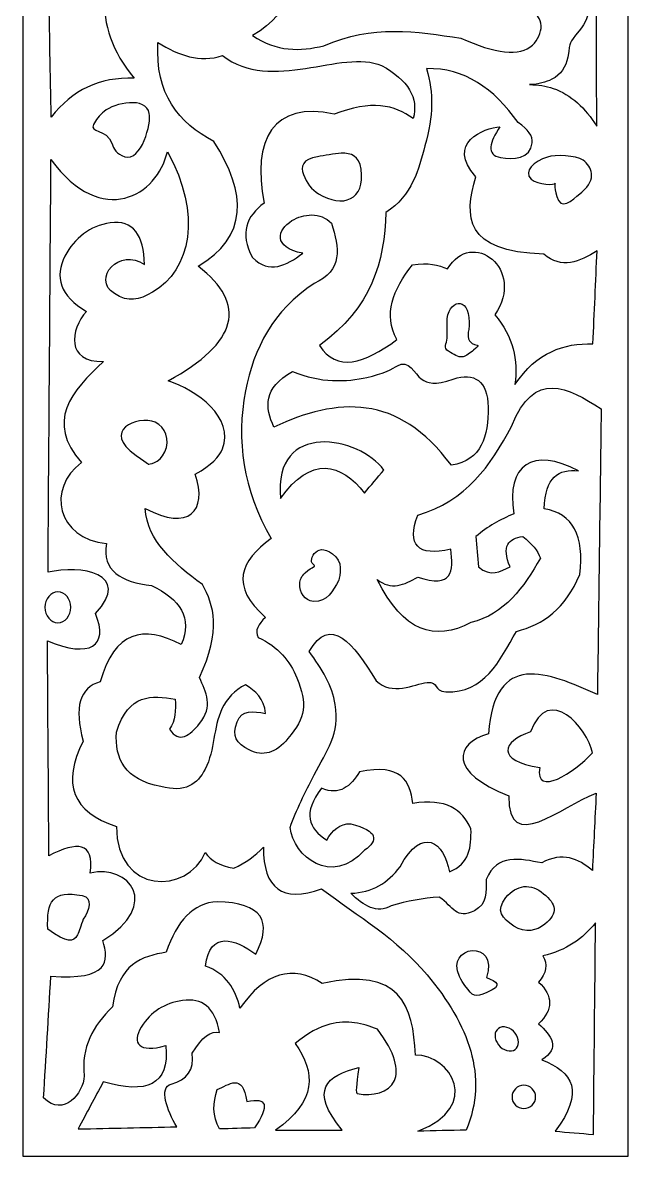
# Model space of a CAD drawing. Header units: centimetres. Extents: x -21.3 to -15.9, y -9 to 9.
# Drawn here: x -21.33 to -15.86, y -9 to 1.23 of the extents above; entities that cross this region are included whole.
import ezdxf

# ---------------------------------------------------------------- set-up
doc = ezdxf.new("R2010")
doc.units = ezdxf.units.CM
doc.header["$MEASUREMENT"] = 0
doc.layers.add('layer 1', color=7, linetype='Continuous')

msp = doc.modelspace()

# ---------------------------------------------------------------- linework, layer by layer
at = {"layer": 'layer 1', "color": 250}
for points, knots in [([(-15.86058, -9.00021), (-15.86058, -9.00021), (-21.32769, -9.00021), (-21.32769, -9.00021), (-21.32769, -9.00021), (-21.32769, -9.00021), (-21.32769, 9.00077), (-21.32769, 9.00077), (-21.32769, 9.00077), (-21.32769, 9.00077), (-15.86058, 9.00077), (-15.86058, 9.00077), (-15.86058, 9.00077), (-15.86058, 9.00077), (-15.86058, -9.00021), (-15.86058, -9.00021)], [0, 0, 0, 0, 0.2, 0.2, 0.2, 0.2, 0.4, 0.4, 0.4, 0.4, 0.6, 0.6, 0.6, 0.6, 1, 1, 1, 1]), ([(-16.14565, 0.29934), (-16.24954, 0.45939), (-16.37485, 0.58321), (-16.53981, 0.63962), (-16.53981, 0.63962), (-16.60438, 0.66168), (-16.67502, 0.67345), (-16.75285, 0.673), (-16.75285, 0.673), (-16.67014, 0.67792), (-16.60344, 0.69454), (-16.55127, 0.72171), (-16.55127, 0.72171), (-16.46991, 0.76412), (-16.42382, 0.83227), (-16.40729, 0.92177), (-16.40729, 0.92177), (-16.37818, 1.07936), (-16.40917, 1.02903), (-16.30298, 1.15961), (-16.30298, 1.15961), (-16.18453, 1.3052), (-16.18288, 1.4475), (-16.39086, 1.5838), (-16.39086, 1.5838), (-16.55948, 1.64513), (-16.72031, 1.68252), (-16.84429, 1.60628), (-16.84429, 1.60628), (-16.91869, 1.56055), (-16.97985, 1.47386), (-17.02142, 1.32691), (-17.02142, 1.32691), (-16.91552, 1.34703), (-16.82905, 1.35175), (-16.76604, 1.33804), (-16.76604, 1.33804), (-16.6016, 1.30226), (-16.62893, 1.12028), (-16.72538, 1.02942), (-16.72538, 1.02942), (-16.84057, 0.9208), (-17.06544, 0.95431), (-17.37172, 1.09337), (-17.37172, 1.09337), (-17.77143, 1.15166), (-18.16944, 1.21994), (-18.60948, 1.02331), (-18.60948, 1.02331), (-18.82335, 0.97382), (-19.03739, 0.96783), (-19.25171, 1.11672), (-19.25171, 1.11672), (-18.8742, 1.34185), (-18.83477, 1.63057), (-19.1583, 1.7356), (-19.1583, 1.7356), (-19.05052, 1.80282), (-19.0282, 1.90668), (-19.01817, 2.01585), (-19.01817, 2.01585), (-18.80401, 1.86398), (-18.70571, 1.71218), (-18.64451, 1.56045), (-18.64451, 1.56045), (-18.3097, 1.27089), (-17.97498, 1.45658), (-17.64029, 1.59548), (-17.64029, 1.59548), (-16.67703, 1.56119), (-16.64057, 2.22393), (-16.82291, 2.69311), (-16.82291, 2.69311), (-16.83145, 2.9305), (-16.85872, 3.14473), (-16.93143, 3.30264), (-16.93143, 3.30264), (-17.04008, 3.53871), (-17.24748, 3.5901), (-17.48465, 3.60401), (-17.48465, 3.60401), (-17.86888, 3.62659), (-18.23711, 3.26011), (-18.11798, 2.87037), (-18.11798, 2.87037), (-18.05458, 2.66293), (-17.86436, 2.56211), (-17.60526, 2.61137), (-17.60526, 2.61137), (-17.71013, 2.72284), (-17.79459, 2.83819), (-17.77482, 2.97346), (-17.77482, 2.97346), (-17.74002, 3.21182), (-17.60271, 3.19946), (-17.41513, 3.11759), (-17.41513, 3.11759), (-17.22025, 3.03246), (-17.15387, 2.8466), (-17.25496, 2.52964), (-17.25496, 2.52964), (-17.34216, 2.283), (-17.75567, 1.94543), (-18.15829, 2.25951), (-18.15829, 2.25951), (-18.39956, 2.44764), (-18.44943, 2.77954), (-18.42598, 3.07331), (-18.42598, 3.07331), (-18.40166, 3.37778), (-18.27518, 3.57183), (-18.02787, 3.74113), (-18.02787, 3.74113), (-17.71327, 3.95642), (-17.38961, 4.01937), (-17.10723, 4.30246), (-17.10723, 4.30246), (-16.61363, 4.7972), (-16.71956, 5.37852), (-16.79955, 5.86925), (-16.79955, 5.86925), (-16.55178, 5.79889), (-16.43602, 5.945), (-16.35583, 6.14949), (-16.35583, 6.14949), (-16.17861, 6.21419), (-16.13507, 6.31905), (-16.11061, 6.42974), (-16.11061, 6.42974), (-16.11453, 5.85754), (-16.11841, 5.28537), (-16.12229, 4.71323), (-16.12229, 4.71323), (-16.58054, 4.75641), (-16.75217, 4.66173), (-16.70941, 4.46374), (-16.70941, 4.46374), (-16.66677, 4.26643), (-16.57083, 4.33413), (-16.75644, 4.2663), (-16.75644, 4.2663), (-16.9881, 4.18159), (-17.25699, 3.91023), (-16.84626, 3.6623), (-16.84626, 3.6623), (-16.72399, 3.18604), (-16.37404, 3.41925), (-16.15732, 3.60392), (-16.15732, 3.60392), (-16.15341, 2.50237), (-16.14953, 1.40085), (-16.14565, 0.29934)], [0, 0, 0, 0, 0.02564103, 0.02564103, 0.02564103, 0.02564103, 0.05128205, 0.05128205, 0.05128205, 0.05128205, 0.07692308, 0.07692308, 0.07692308, 0.07692308, 0.1025641, 0.1025641, 0.1025641, 0.1025641, 0.12820513, 0.12820513, 0.12820513, 0.12820513, 0.15384615, 0.15384615, 0.15384615, 0.15384615, 0.17948718, 0.17948718, 0.17948718, 0.17948718, 0.20512821, 0.20512821, 0.20512821, 0.20512821, 0.23076923, 0.23076923, 0.23076923, 0.23076923, 0.25641026, 0.25641026, 0.25641026, 0.25641026, 0.28205128, 0.28205128, 0.28205128, 0.28205128, 0.30769231, 0.30769231, 0.30769231, 0.30769231, 0.33333333, 0.33333333, 0.33333333, 0.33333333, 0.35897436, 0.35897436, 0.35897436, 0.35897436, 0.38461538, 0.38461538, 0.38461538, 0.38461538, 0.41025641, 0.41025641, 0.41025641, 0.41025641, 0.43589744, 0.43589744, 0.43589744, 0.43589744, 0.46153846, 0.46153846, 0.46153846, 0.46153846, 0.48717949, 0.48717949, 0.48717949, 0.48717949, 0.51282051, 0.51282051, 0.51282051, 0.51282051, 0.53846154, 0.53846154, 0.53846154, 0.53846154, 0.56410256, 0.56410256, 0.56410256, 0.56410256, 0.58974359, 0.58974359, 0.58974359, 0.58974359, 0.61538462, 0.61538462, 0.61538462, 0.61538462, 0.64102564, 0.64102564, 0.64102564, 0.64102564, 0.66666667, 0.66666667, 0.66666667, 0.66666667, 0.69230769, 0.69230769, 0.69230769, 0.69230769, 0.71794872, 0.71794872, 0.71794872, 0.71794872, 0.74358974, 0.74358974, 0.74358974, 0.74358974, 0.76923077, 0.76923077, 0.76923077, 0.76923077, 0.79487179, 0.79487179, 0.79487179, 0.79487179, 0.82051282, 0.82051282, 0.82051282, 0.82051282, 0.84615385, 0.84615385, 0.84615385, 0.84615385, 0.87179487, 0.87179487, 0.87179487, 0.87179487, 0.8974359, 0.8974359, 0.8974359, 0.8974359, 0.92307692, 0.92307692, 0.92307692, 0.92307692, 0.94871795, 0.94871795, 0.94871795, 0.94871795, 1, 1, 1, 1]), ([(-20.32269, 0.73032), (-20.51939, 0.97437), (-20.60656, 1.21842), (-20.58421, 1.46257), (-20.58421, 1.46257), (-20.75351, 1.42262), (-20.92288, 1.46496), (-21.0923, 1.54476), (-21.0923, 1.54476), (-21.0848, 1.15619), (-21.07733, 0.76764), (-21.06989, 0.37913), (-21.06989, 0.37913), (-20.88057, 0.62577), (-20.63147, 0.74283), (-20.32269, 0.73032)], [0, 0, 0, 0, 0.2, 0.2, 0.2, 0.2, 0.4, 0.4, 0.4, 0.4, 0.6, 0.6, 0.6, 0.6, 1, 1, 1, 1]), ([(-17.80316, 0.36681), (-17.75173, 0.55377), (-17.84657, 0.71334), (-18.0878, 0.84553), (-18.0878, 0.84553), (-18.44484, 1.00031), (-19.08361, 0.59152), (-19.52397, 0.9361), (-19.52397, 0.9361), (-19.72882, 0.86614), (-19.9195, 0.93927), (-20.1062, 1.05255), (-20.1062, 1.05255), (-20.13344, 0.59026), (-19.9218, 0.32932), (-19.6016, 0.1598), (-19.6016, 0.1598), (-19.29781, -0.3134), (-19.29842, -0.70161), (-19.74392, -0.96585), (-19.74392, -0.96585), (-19.29431, -1.31082), (-19.38488, -1.65586), (-20.01563, -2.00093), (-20.01563, -2.00093), (-19.75738, -2.08422), (-19.41289, -2.33328), (-19.52471, -2.61405), (-19.52471, -2.61405), (-19.55292, -2.68489), (-19.62162, -2.76216), (-19.7698, -2.84193), (-19.7698, -2.84193), (-19.65733, -3.17736), (-19.82689, -3.3606), (-20.22265, -3.15245), (-20.22265, -3.15245), (-20.20146, -3.44418), (-19.96841, -3.64748), (-19.70511, -3.83819), (-19.70511, -3.83819), (-19.60018, -4.02741), (-19.53309, -4.24698), (-19.73099, -4.67919), (-19.73099, -4.67919), (-19.67325, -4.8108), (-19.604, -4.94103), (-19.73099, -5.09322), (-19.73099, -5.09322), (-19.82152, -5.20151), (-19.91206, -5.27947), (-20.00269, -5.14497), (-20.00269, -5.14497), (-19.94754, -5.06702), (-19.94544, -4.97137), (-19.95094, -4.87326), (-19.95094, -4.87326), (-20.16261, -4.83946), (-20.37115, -4.81782), (-20.48142, -5.17085), (-20.48142, -5.17085), (-20.49723, -5.41412), (-20.40624, -5.60066), (-20.08032, -5.66251), (-20.08032, -5.66251), (-19.86134, -5.72109), (-19.74988, -5.64106), (-19.68091, -5.50625), (-19.68091, -5.50625), (-19.58915, -5.32692), (-19.61021, -5.13064), (-19.52908, -4.96102), (-19.52908, -4.96102), (-19.4838, -4.86631), (-19.41309, -4.79389), (-19.31696, -4.74388), (-19.31696, -4.74388), (-19.22629, -4.79974), (-19.14568, -4.86579), (-19.13582, -5.00265), (-19.13582, -5.00265), (-19.24557, -4.98217), (-19.35244, -4.96704), (-19.39232, -5.07798), (-19.39232, -5.07798), (-19.44061, -5.21254), (-19.40222, -5.27012), (-19.28186, -5.33222), (-19.28186, -5.33222), (-19.1592, -5.39546), (-19.04276, -5.3613), (-18.93268, -5.22965), (-18.93268, -5.22965), (-18.76947, -5.03457), (-18.75863, -4.91933), (-18.85266, -4.68245), (-18.85266, -4.68245), (-18.91434, -4.5271), (-19.02231, -4.40033), (-19.20051, -4.31691), (-19.20051, -4.31691), (-19.23544, -4.25649), (-19.20129, -4.1961), (-19.13582, -4.13577), (-19.13582, -4.13577), (-19.45779, -3.85313), (-19.36515, -3.62603), (-19.08406, -3.42416), (-19.08406, -3.42416), (-19.34319, -2.97992), (-19.39947, -2.53567), (-19.31696, -2.0915), (-19.31696, -2.0915), (-19.23955, -1.70697), (-19.06951, -1.3661), (-18.69591, -1.12111), (-18.69591, -1.12111), (-18.4364, -1.00551), (-18.46771, -0.79814), (-18.54065, -0.5777), (-18.54065, -0.5777), (-18.64031, -0.47309), (-18.7944, -0.49179), (-18.89662, -0.5546), (-18.89662, -0.5546), (-19.02953, -0.63624), (-19.07484, -0.79251), (-18.79942, -0.8494), (-18.79942, -0.8494), (-18.95034, -0.96071), (-19.10124, -1.03921), (-19.25226, -0.88822), (-19.25226, -0.88822), (-19.37456, -0.66548), (-19.30518, -0.51462), (-19.14876, -0.39656), (-19.14876, -0.39656), (-19.25928, 0.17506), (-19.06673, 0.52922), (-18.51477, 0.40563), (-18.51477, 0.40563), (-18.18491, 0.53666), (-17.96828, 0.49173), (-17.80316, 0.36681)], [0, 0, 0, 0, 0.02702703, 0.02702703, 0.02702703, 0.02702703, 0.05405405, 0.05405405, 0.05405405, 0.05405405, 0.08108108, 0.08108108, 0.08108108, 0.08108108, 0.10810811, 0.10810811, 0.10810811, 0.10810811, 0.13513514, 0.13513514, 0.13513514, 0.13513514, 0.16216216, 0.16216216, 0.16216216, 0.16216216, 0.18918919, 0.18918919, 0.18918919, 0.18918919, 0.21621622, 0.21621622, 0.21621622, 0.21621622, 0.24324324, 0.24324324, 0.24324324, 0.24324324, 0.27027027, 0.27027027, 0.27027027, 0.27027027, 0.2972973, 0.2972973, 0.2972973, 0.2972973, 0.32432432, 0.32432432, 0.32432432, 0.32432432, 0.35135135, 0.35135135, 0.35135135, 0.35135135, 0.37837838, 0.37837838, 0.37837838, 0.37837838, 0.40540541, 0.40540541, 0.40540541, 0.40540541, 0.43243243, 0.43243243, 0.43243243, 0.43243243, 0.45945946, 0.45945946, 0.45945946, 0.45945946, 0.48648649, 0.48648649, 0.48648649, 0.48648649, 0.51351351, 0.51351351, 0.51351351, 0.51351351, 0.54054054, 0.54054054, 0.54054054, 0.54054054, 0.56756757, 0.56756757, 0.56756757, 0.56756757, 0.59459459, 0.59459459, 0.59459459, 0.59459459, 0.62162162, 0.62162162, 0.62162162, 0.62162162, 0.64864865, 0.64864865, 0.64864865, 0.64864865, 0.67567568, 0.67567568, 0.67567568, 0.67567568, 0.7027027, 0.7027027, 0.7027027, 0.7027027, 0.72972973, 0.72972973, 0.72972973, 0.72972973, 0.75675676, 0.75675676, 0.75675676, 0.75675676, 0.78378378, 0.78378378, 0.78378378, 0.78378378, 0.81081081, 0.81081081, 0.81081081, 0.81081081, 0.83783784, 0.83783784, 0.83783784, 0.83783784, 0.86486486, 0.86486486, 0.86486486, 0.86486486, 0.89189189, 0.89189189, 0.89189189, 0.89189189, 0.91891892, 0.91891892, 0.91891892, 0.91891892, 0.94594595, 0.94594595, 0.94594595, 0.94594595, 1, 1, 1, 1]), ([(-16.18016, -1.66608), (-16.441, -1.66006), (-16.68473, -1.73944), (-16.88556, -2.03379), (-16.88556, -2.03379), (-16.85331, -1.81435), (-16.89766, -1.60278), (-17.06567, -1.40343), (-17.06567, -1.40343), (-16.78312, -0.99195), (-17.27207, -0.61761), (-17.49341, -0.99069), (-17.49341, -0.99069), (-17.57586, -0.95563), (-17.66578, -0.92807), (-17.80859, -0.95317), (-17.80859, -0.95317), (-17.98743, -1.17833), (-18.0725, -1.40349), (-17.95117, -1.62856), (-17.95117, -1.62856), (-18.24504, -1.84751), (-18.49517, -1.92255), (-18.64907, -1.68109), (-18.64907, -1.68109), (-18.1753, -1.34039), (-18.06157, -0.92137), (-18.04873, -0.4804), (-18.04873, -0.4804), (-17.81073, -0.32921), (-17.7525, -0.08859), (-17.69622, 0.12062), (-17.69622, 0.12062), (-17.6206, 0.40184), (-17.61662, 0.58786), (-17.68102, 0.81785), (-17.68102, 0.81785), (-17.34206, 0.82532), (-17.07437, 0.64266), (-16.85555, 0.33007), (-16.85555, 0.33007), (-16.76346, 0.26916), (-16.72069, 0.20822), (-16.72739, 0.14734), (-16.72739, 0.14734), (-16.74301, 0.0045), (-16.90157, -0.00536), (-17.0132, 0.01476), (-17.0132, 0.01476), (-17.15106, 0.0396), (-17.10911, 0.15446), (-17.02064, 0.29254), (-17.02064, 0.29254), (-17.15915, 0.2852), (-17.5122, 0.14372), (-17.23826, -0.15771), (-17.23826, -0.15771), (-17.342, -0.51847), (-17.34277, -0.8365), (-16.62291, -0.85561), (-16.62291, -0.85561), (-16.46277, -0.99635), (-16.30269, -0.92606), (-16.14264, -0.8256), (-16.14264, -0.8256), (-16.15515, -1.10578), (-16.16767, -1.38593), (-16.18016, -1.66608)], [0, 0, 0, 0, 0.05555556, 0.05555556, 0.05555556, 0.05555556, 0.11111111, 0.11111111, 0.11111111, 0.11111111, 0.16666667, 0.16666667, 0.16666667, 0.16666667, 0.22222222, 0.22222222, 0.22222222, 0.22222222, 0.27777778, 0.27777778, 0.27777778, 0.27777778, 0.33333333, 0.33333333, 0.33333333, 0.33333333, 0.38888889, 0.38888889, 0.38888889, 0.38888889, 0.44444444, 0.44444444, 0.44444444, 0.44444444, 0.5, 0.5, 0.5, 0.5, 0.55555556, 0.55555556, 0.55555556, 0.55555556, 0.61111111, 0.61111111, 0.61111111, 0.61111111, 0.66666667, 0.66666667, 0.66666667, 0.66666667, 0.72222222, 0.72222222, 0.72222222, 0.72222222, 0.77777778, 0.77777778, 0.77777778, 0.77777778, 0.83333333, 0.83333333, 0.83333333, 0.83333333, 0.88888889, 0.88888889, 0.88888889, 0.88888889, 1, 1, 1, 1]), ([(-20.40579, 0.0222), (-20.48362, 0.0484), (-20.50568, 0.09497), (-20.52133, 0.13851), (-20.52133, 0.13851), (-20.57318, 0.28284), (-20.72725, 0.23536), (-20.68892, 0.31215), (-20.68892, 0.31215), (-20.66899, 0.35213), (-20.63438, 0.39589), (-20.59288, 0.43154), (-20.59288, 0.43154), (-20.50263, 0.50897), (-20.20926, 0.56804), (-20.18548, 0.41336), (-20.18548, 0.41336), (-20.17329, 0.37279), (-20.19137, 0.26256), (-20.23102, 0.16863), (-20.23102, 0.16863), (-20.27065, 0.07479), (-20.33182, -0.00274), (-20.40579, 0.0222)], [0, 0, 0, 0, 0.14285714, 0.14285714, 0.14285714, 0.14285714, 0.28571429, 0.28571429, 0.28571429, 0.28571429, 0.42857143, 0.42857143, 0.42857143, 0.42857143, 0.57142857, 0.57142857, 0.57142857, 0.57142857, 0.71428571, 0.71428571, 0.71428571, 0.71428571, 1, 1, 1, 1]), ([(-17.75943, -8.77324), (-17.61429, -8.76997), (-17.46912, -8.76667), (-17.32392, -8.76334), (-17.32392, -8.76334), (-17.12243, -8.27841), (-17.29937, -7.81443), (-17.6773, -7.36156), (-17.6773, -7.36156), (-17.94144, -7.04505), (-18.2997, -6.82949), (-18.63044, -6.5858), (-18.63044, -6.5858), (-18.98453, -6.7157), (-19.15387, -6.5825), (-19.15503, -6.20968), (-19.15503, -6.20968), (-19.22914, -6.28744), (-19.31388, -6.35446), (-19.42227, -6.39774), (-19.42227, -6.39774), (-19.5514, -6.38053), (-19.62754, -6.32794), (-19.67962, -6.25917), (-19.67962, -6.25917), (-19.83537, -6.63503), (-20.48455, -6.64266), (-20.48135, -6.02162), (-20.48135, -6.02162), (-20.87685, -5.89343), (-20.9768, -5.63667), (-20.7812, -5.25133), (-20.7812, -5.25133), (-20.86462, -4.94501), (-20.81316, -4.76723), (-20.62678, -4.71787), (-20.62678, -4.71787), (-20.5006, -4.26189), (-20.24028, -4.19943), (-19.89679, -4.38096), (-19.89679, -4.38096), (-19.79319, -4.14156), (-19.90472, -3.97103), (-20.16352, -3.8475), (-20.16352, -3.8475), (-20.43875, -3.81635), (-20.61423, -3.71718), (-20.57063, -3.46847), (-20.57063, -3.46847), (-21.01649, -3.4262), (-21.11436, -2.97196), (-20.79524, -2.73848), (-20.79524, -2.73848), (-21.1264, -2.36802), (-20.88671, -2.09302), (-20.5987, -1.826), (-20.5987, -1.826), (-20.94063, -1.83421), (-20.89635, -1.53902), (-20.75261, -1.37322), (-20.75261, -1.37322), (-20.99093, -1.23863), (-21.04197, -1.05584), (-20.94691, -0.87493), (-20.94691, -0.87493), (-20.86077, -0.71103), (-20.72136, -0.60225), (-20.53805, -0.57488), (-20.53805, -0.57488), (-20.32932, -0.5437), (-20.23591, -0.68415), (-20.22737, -0.95074), (-20.22737, -0.95074), (-20.45091, -0.79251), (-20.71098, -1.07683), (-20.4994, -1.21349), (-20.4994, -1.21349), (-20.37296, -1.2952), (-20.27883, -1.27207), (-20.15595, -1.20055), (-20.15595, -1.20055), (-19.81175, -1.00004), (-19.70462, -0.49651), (-20.02184, 0.06547), (-20.02184, 0.06547), (-20.10986, -0.32323), (-20.61009, -0.63278), (-21.07231, -0.00303), (-21.07231, -0.00303), (-21.08115, -1.24497), (-21.09001, -2.48686), (-21.09887, -3.72873), (-21.09887, -3.72873), (-20.80572, -3.65689), (-20.33188, -3.73979), (-20.6708, -4.10042), (-20.6708, -4.10042), (-20.54824, -4.39509), (-20.71822, -4.50879), (-21.10408, -4.34648), (-21.10408, -4.34648), (-21.09978, -4.99317), (-21.09547, -5.63987), (-21.0912, -6.28653), (-21.0912, -6.28653), (-20.83965, -6.1576), (-20.67866, -6.15809), (-20.71706, -6.44315), (-20.71706, -6.44315), (-20.36575, -6.36216), (-20.07411, -6.72508), (-20.60394, -7.05223), (-20.60394, -7.05223), (-20.54663, -7.24359), (-20.54847, -7.41173), (-21.0738, -7.37417), (-21.0738, -7.37417), (-21.09528, -7.74052), (-21.11676, -8.10684), (-21.13827, -8.47316), (-21.13827, -8.47316), (-20.957, -8.65003), (-20.7822, -8.43558), (-20.77146, -8.27365), (-20.77146, -8.27365), (-20.80297, -8.01935), (-20.69209, -7.82184), (-20.51658, -7.65021), (-20.51658, -7.65021), (-20.46162, -7.25925), (-20.25312, -7.19465), (-20.03168, -7.15768), (-20.03168, -7.15768), (-19.93655, -6.87989), (-19.79092, -6.7114), (-19.57165, -6.70257), (-19.57165, -6.70257), (-19.16739, -6.71111), (-19.06876, -6.87811), (-19.22351, -7.17637), (-19.22351, -7.17637), (-19.41082, -7.03628), (-19.63851, -6.9605), (-19.67732, -7.28237), (-19.67732, -7.28237), (-19.49214, -7.35095), (-19.40665, -7.49068), (-19.36651, -7.66267), (-19.36651, -7.66267), (-19.1396, -7.3404), (-18.89199, -7.26656), (-18.62378, -7.44103), (-18.62378, -7.44103), (-17.92064, -7.28441), (-17.80102, -7.64048), (-17.78317, -8.08588), (-17.78317, -8.08588), (-17.4665, -8.08611), (-17.1738, -8.54591), (-17.75943, -8.77324)], [0, 0, 0, 0, 0.02439024, 0.02439024, 0.02439024, 0.02439024, 0.04878049, 0.04878049, 0.04878049, 0.04878049, 0.07317073, 0.07317073, 0.07317073, 0.07317073, 0.09756098, 0.09756098, 0.09756098, 0.09756098, 0.12195122, 0.12195122, 0.12195122, 0.12195122, 0.14634146, 0.14634146, 0.14634146, 0.14634146, 0.17073171, 0.17073171, 0.17073171, 0.17073171, 0.19512195, 0.19512195, 0.19512195, 0.19512195, 0.2195122, 0.2195122, 0.2195122, 0.2195122, 0.24390244, 0.24390244, 0.24390244, 0.24390244, 0.26829268, 0.26829268, 0.26829268, 0.26829268, 0.29268293, 0.29268293, 0.29268293, 0.29268293, 0.31707317, 0.31707317, 0.31707317, 0.31707317, 0.34146341, 0.34146341, 0.34146341, 0.34146341, 0.36585366, 0.36585366, 0.36585366, 0.36585366, 0.3902439, 0.3902439, 0.3902439, 0.3902439, 0.41463415, 0.41463415, 0.41463415, 0.41463415, 0.43902439, 0.43902439, 0.43902439, 0.43902439, 0.46341463, 0.46341463, 0.46341463, 0.46341463, 0.48780488, 0.48780488, 0.48780488, 0.48780488, 0.51219512, 0.51219512, 0.51219512, 0.51219512, 0.53658537, 0.53658537, 0.53658537, 0.53658537, 0.56097561, 0.56097561, 0.56097561, 0.56097561, 0.58536585, 0.58536585, 0.58536585, 0.58536585, 0.6097561, 0.6097561, 0.6097561, 0.6097561, 0.63414634, 0.63414634, 0.63414634, 0.63414634, 0.65853659, 0.65853659, 0.65853659, 0.65853659, 0.68292683, 0.68292683, 0.68292683, 0.68292683, 0.70731707, 0.70731707, 0.70731707, 0.70731707, 0.73170732, 0.73170732, 0.73170732, 0.73170732, 0.75609756, 0.75609756, 0.75609756, 0.75609756, 0.7804878, 0.7804878, 0.7804878, 0.7804878, 0.80487805, 0.80487805, 0.80487805, 0.80487805, 0.82926829, 0.82926829, 0.82926829, 0.82926829, 0.85365854, 0.85365854, 0.85365854, 0.85365854, 0.87804878, 0.87804878, 0.87804878, 0.87804878, 0.90243902, 0.90243902, 0.90243902, 0.90243902, 0.92682927, 0.92682927, 0.92682927, 0.92682927, 0.95121951, 0.95121951, 0.95121951, 0.95121951, 1, 1, 1, 1]), ([(-18.27231, -0.09063), (-18.23265, -0.36906), (-18.44021, -0.44637), (-18.65781, -0.3111), (-18.65781, -0.3111), (-18.71765, -0.27393), (-18.7651, -0.21613), (-18.79366, -0.13805), (-18.79366, -0.13805), (-18.81947, -0.06737), (-18.80246, 0.00143), (-18.66683, 0.02239), (-18.66683, 0.02239), (-18.59913, 0.03287), (-18.5205, 0.05037), (-18.4516, 0.05351), (-18.4516, 0.05351), (-18.36307, 0.05755), (-18.28977, 0.03209), (-18.27231, -0.09063)], [0, 0, 0, 0, 0.16666667, 0.16666667, 0.16666667, 0.16666667, 0.33333333, 0.33333333, 0.33333333, 0.33333333, 0.5, 0.5, 0.5, 0.5, 0.66666667, 0.66666667, 0.66666667, 0.66666667, 1, 1, 1, 1]), ([(-16.49039, -0.37152), (-16.53567, -0.27471), (-16.52232, -0.20342), (-16.52008, -0.21733), (-16.52008, -0.21733), (-16.51727, -0.23473), (-16.67822, -0.23476), (-16.73687, -0.17945), (-16.73687, -0.17945), (-16.8122, -0.10839), (-16.71254, -0.01914), (-16.59125, 0.02006), (-16.59125, 0.02006), (-16.51992, 0.04309), (-16.33487, 0.03665), (-16.26885, -0.00996), (-16.26885, -0.00996), (-16.19006, -0.06569), (-16.14031, -0.17557), (-16.2793, -0.29619), (-16.2793, -0.29619), (-16.32251, -0.32617), (-16.44633, -0.46575), (-16.49039, -0.37152)], [0, 0, 0, 0, 0.14285714, 0.14285714, 0.14285714, 0.14285714, 0.28571429, 0.28571429, 0.28571429, 0.28571429, 0.42857143, 0.42857143, 0.42857143, 0.42857143, 0.57142857, 0.57142857, 0.57142857, 0.57142857, 0.71428571, 0.71428571, 0.71428571, 0.71428571, 1, 1, 1, 1]), ([(-17.2688, -1.66278), (-17.28869, -1.65097), (-17.30632, -1.63173), (-17.30632, -1.60071), (-17.30632, -1.60071), (-17.30632, -1.52977), (-17.2971, -1.5452), (-17.2971, -1.47119), (-17.2971, -1.47119), (-17.2971, -1.22423), (-17.49697, -1.26496), (-17.49697, -1.47427), (-17.49697, -1.47427), (-17.49697, -1.52977), (-17.49697, -1.56985), (-17.49697, -1.6161), (-17.49697, -1.6161), (-17.49697, -1.66236), (-17.53695, -1.70554), (-17.48468, -1.73329), (-17.48468, -1.73329), (-17.43241, -1.76105), (-17.40472, -1.79187), (-17.35245, -1.78262), (-17.35245, -1.78262), (-17.32437, -1.77767), (-17.28646, -1.74859), (-17.25741, -1.72278), (-17.25741, -1.72278), (-17.19042, -1.6632), (-17.21675, -1.69374), (-17.2688, -1.66278)], [0, 0, 0, 0, 0.11111111, 0.11111111, 0.11111111, 0.11111111, 0.22222222, 0.22222222, 0.22222222, 0.22222222, 0.33333333, 0.33333333, 0.33333333, 0.33333333, 0.44444444, 0.44444444, 0.44444444, 0.44444444, 0.55555556, 0.55555556, 0.55555556, 0.55555556, 0.66666667, 0.66666667, 0.66666667, 0.66666667, 0.77777778, 0.77777778, 0.77777778, 0.77777778, 1, 1, 1, 1]), ([(-17.12573, -2.23773), (-17.13194, -2.00216), (-17.25081, -1.91809), (-17.4413, -1.98521), (-17.4413, -1.98521), (-17.60879, -2.04424), (-17.67157, -2.02308), (-17.73015, -1.98152), (-17.73015, -1.98152), (-17.78194, -1.94481), (-17.84847, -1.79724), (-17.9449, -1.86459), (-17.9449, -1.86459), (-17.98135, -1.89004), (-18.08224, -1.93905), (-18.22126, -1.97026), (-18.22126, -1.97026), (-18.40004, -2.0104), (-18.64186, -2.02127), (-18.89083, -1.9154), (-18.89083, -1.9154), (-19.16004, -2.06523), (-19.13986, -2.23909), (-19.05971, -2.41803), (-19.05971, -2.41803), (-18.4897, -2.15234), (-17.94079, -2.10925), (-17.45806, -2.76223), (-17.45806, -2.76223), (-17.18311, -2.7172), (-17.12421, -2.50135), (-17.12573, -2.23773)], [0, 0, 0, 0, 0.11111111, 0.11111111, 0.11111111, 0.11111111, 0.22222222, 0.22222222, 0.22222222, 0.22222222, 0.33333333, 0.33333333, 0.33333333, 0.33333333, 0.44444444, 0.44444444, 0.44444444, 0.44444444, 0.55555556, 0.55555556, 0.55555556, 0.55555556, 0.66666667, 0.66666667, 0.66666667, 0.66666667, 0.77777778, 0.77777778, 0.77777778, 0.77777778, 1, 1, 1, 1]), ([(-16.18533, -6.42006), (-16.17395, -6.18791), (-16.16253, -5.95573), (-16.15108, -5.72355), (-16.15108, -5.72355), (-16.47079, -5.84326), (-16.95135, -6.27938), (-16.93893, -5.74638), (-16.93893, -5.74638), (-17.48157, -5.53678), (-17.43221, -5.27348), (-17.12162, -5.18689), (-17.12162, -5.18689), (-17.06926, -4.43032), (-16.58736, -4.6285), (-16.13966, -4.83293), (-16.13966, -4.83293), (-16.12828, -3.97278), (-16.11686, -3.1126), (-16.10541, -2.25242), (-16.10541, -2.25242), (-16.40862, -2.06141), (-16.70873, -1.89263), (-16.9161, -2.41227), (-16.9161, -2.41227), (-17.1048, -2.76468), (-17.3244, -3.08847), (-17.76104, -3.21155), (-17.76104, -3.21155), (-17.86148, -3.48558), (-17.7625, -3.58838), (-17.46417, -3.51984), (-17.46417, -3.51984), (-17.43441, -3.71818), (-17.44745, -3.87839), (-17.76104, -3.77104), (-17.76104, -3.77104), (-17.88283, -3.8431), (-18.00454, -3.89376), (-18.12642, -3.79387), (-18.12642, -3.79387), (-17.89515, -4.26697), (-17.60759, -4.35595), (-17.28148, -4.18209), (-17.28148, -4.18209), (-16.97675, -4.10737), (-16.80557, -3.86555), (-16.65348, -3.59976), (-16.65348, -3.59976), (-16.67826, -3.53507), (-16.73153, -3.47041), (-16.81333, -3.40566), (-16.81333, -3.40566), (-16.94278, -3.42215), (-17.00696, -3.49208), (-16.92752, -3.67969), (-16.92752, -3.67969), (-17.01663, -3.72216), (-17.10442, -3.77317), (-17.21297, -3.67969), (-17.21297, -3.67969), (-17.22057, -3.58838), (-17.22817, -3.49703), (-17.23581, -3.40566), (-17.23581, -3.40566), (-17.13227, -3.3158), (-17.01569, -3.25204), (-16.89326, -3.20013), (-16.89326, -3.20013), (-16.96992, -2.75867), (-16.71982, -2.59564), (-16.31093, -2.81191), (-16.31093, -2.81191), (-16.48842, -2.79295), (-16.61253, -2.86907), (-16.61922, -3.15446), (-16.61922, -3.15446), (-16.36068, -3.20019), (-16.25407, -3.39815), (-16.29952, -3.7482), (-16.29952, -3.7482), (-16.42567, -4.05866), (-16.63019, -4.19904), (-16.87042, -4.26202), (-16.87042, -4.26202), (-17.02497, -4.52985), (-17.16193, -4.82426), (-17.50658, -4.8065), (-17.50658, -4.8065), (-17.62438, -4.80055), (-17.56635, -4.71199), (-17.67675, -4.72418), (-17.67675, -4.72418), (-17.79501, -4.73735), (-17.9941, -4.84726), (-18.13784, -4.70733), (-18.13784, -4.70733), (-18.34424, -4.36556), (-18.54906, -4.10857), (-18.74301, -4.44471), (-18.74301, -4.44471), (-18.62604, -4.59687), (-18.53411, -4.75381), (-18.50575, -4.92301), (-18.50575, -4.92301), (-18.46176, -5.18544), (-18.58267, -5.34115), (-18.69672, -5.55642), (-18.69672, -5.55642), (-18.78069, -5.71491), (-18.85615, -5.87341), (-18.91428, -6.03184), (-18.91428, -6.03184), (-18.88274, -6.29536), (-18.54146, -6.56668), (-18.24061, -6.23737), (-18.24061, -6.23737), (-18.11895, -6.14725), (-18.11407, -6.06441), (-18.36621, -5.99758), (-18.36621, -5.99758), (-18.4647, -5.99448), (-18.5312, -6.05565), (-18.58315, -6.14602), (-18.58315, -6.14602), (-18.74643, -6.04122), (-18.80398, -5.89987), (-18.62882, -5.67787), (-18.62882, -5.67787), (-18.46606, -5.74677), (-18.36718, -5.65992), (-18.28628, -5.52944), (-18.28628, -5.52944), (-17.91239, -5.45304), (-17.82936, -5.60979), (-17.80672, -5.81489), (-17.80672, -5.81489), (-17.5068, -5.76592), (-17.35947, -5.86985), (-17.28148, -6.04326), (-17.28148, -6.04326), (-17.27585, -6.20796), (-17.29367, -6.3609), (-17.47559, -6.43148), (-17.47559, -6.43148), (-17.52576, -6.16368), (-17.71589, -6.0144), (-17.9209, -6.3858), (-17.9209, -6.3858), (-18.03097, -6.53155), (-18.1743, -6.62025), (-18.36621, -6.62558), (-18.36621, -6.62558), (-18.24915, -6.7398), (-18.12946, -6.81303), (-18.00082, -6.73977), (-18.00082, -6.73977), (-17.85614, -6.69102), (-17.71152, -6.6732), (-17.56693, -6.65984), (-17.56693, -6.65984), (-17.43645, -6.75245), (-17.41455, -6.86575), (-17.25039, -6.78305), (-17.25039, -6.78305), (-17.13139, -6.72298), (-17.14291, -6.60941), (-17.14446, -6.49998), (-17.14446, -6.49998), (-17.04244, -6.26166), (-16.83924, -6.31519), (-16.64206, -6.35155), (-16.64206, -6.35155), (-16.45507, -6.24917), (-16.31378, -6.3116), (-16.18533, -6.42006)], [0, 0, 0, 0, 0.02222222, 0.02222222, 0.02222222, 0.02222222, 0.04444444, 0.04444444, 0.04444444, 0.04444444, 0.06666667, 0.06666667, 0.06666667, 0.06666667, 0.08888889, 0.08888889, 0.08888889, 0.08888889, 0.11111111, 0.11111111, 0.11111111, 0.11111111, 0.13333333, 0.13333333, 0.13333333, 0.13333333, 0.15555556, 0.15555556, 0.15555556, 0.15555556, 0.17777778, 0.17777778, 0.17777778, 0.17777778, 0.2, 0.2, 0.2, 0.2, 0.22222222, 0.22222222, 0.22222222, 0.22222222, 0.24444444, 0.24444444, 0.24444444, 0.24444444, 0.26666667, 0.26666667, 0.26666667, 0.26666667, 0.28888889, 0.28888889, 0.28888889, 0.28888889, 0.31111111, 0.31111111, 0.31111111, 0.31111111, 0.33333333, 0.33333333, 0.33333333, 0.33333333, 0.35555556, 0.35555556, 0.35555556, 0.35555556, 0.37777778, 0.37777778, 0.37777778, 0.37777778, 0.4, 0.4, 0.4, 0.4, 0.42222222, 0.42222222, 0.42222222, 0.42222222, 0.44444444, 0.44444444, 0.44444444, 0.44444444, 0.46666667, 0.46666667, 0.46666667, 0.46666667, 0.48888889, 0.48888889, 0.48888889, 0.48888889, 0.51111111, 0.51111111, 0.51111111, 0.51111111, 0.53333333, 0.53333333, 0.53333333, 0.53333333, 0.55555556, 0.55555556, 0.55555556, 0.55555556, 0.57777778, 0.57777778, 0.57777778, 0.57777778, 0.6, 0.6, 0.6, 0.6, 0.62222222, 0.62222222, 0.62222222, 0.62222222, 0.64444444, 0.64444444, 0.64444444, 0.64444444, 0.66666667, 0.66666667, 0.66666667, 0.66666667, 0.68888889, 0.68888889, 0.68888889, 0.68888889, 0.71111111, 0.71111111, 0.71111111, 0.71111111, 0.73333333, 0.73333333, 0.73333333, 0.73333333, 0.75555556, 0.75555556, 0.75555556, 0.75555556, 0.77777778, 0.77777778, 0.77777778, 0.77777778, 0.8, 0.8, 0.8, 0.8, 0.82222222, 0.82222222, 0.82222222, 0.82222222, 0.84444444, 0.84444444, 0.84444444, 0.84444444, 0.86666667, 0.86666667, 0.86666667, 0.86666667, 0.88888889, 0.88888889, 0.88888889, 0.88888889, 0.91111111, 0.91111111, 0.91111111, 0.91111111, 0.93333333, 0.93333333, 0.93333333, 0.93333333, 0.95555556, 0.95555556, 0.95555556, 0.95555556, 1, 1, 1, 1]), ([(-20.19373, -2.7521), (-20.19373, -2.7521), (-20.17801, -2.75996), (-20.30377, -2.6735), (-20.30377, -2.6735), (-20.62526, -2.45248), (-20.29403, -2.30682), (-20.13085, -2.37482), (-20.13085, -2.37482), (-20.03653, -2.41412), (-19.99723, -2.53202), (-20.04439, -2.64206), (-20.04439, -2.64206), (-20.09155, -2.7521), (-20.19373, -2.7521), (-20.19373, -2.7521)], [0, 0, 0, 0, 0.2, 0.2, 0.2, 0.2, 0.4, 0.4, 0.4, 0.4, 0.6, 0.6, 0.6, 0.6, 1, 1, 1, 1]), ([(-18.0682, -2.80593), (-18.1263, -2.87511), (-18.18442, -2.9443), (-18.24255, -3.01352), (-18.24255, -3.01352), (-18.45118, -2.74298), (-18.72803, -2.67192), (-18.99977, -3.06272), (-18.99977, -3.06272), (-19.06935, -2.35214), (-18.2811, -2.50077), (-18.0682, -2.80593)], [0, 0, 0, 0, 0.25, 0.25, 0.25, 0.25, 0.5, 0.5, 0.5, 0.5, 1, 1, 1, 1]), ([(-18.47634, -3.80468), (-18.47634, -3.80468), (-18.42588, -3.66339), (-18.50157, -3.5877), (-18.50157, -3.5877), (-18.66444, -3.42484), (-18.75303, -3.61988), (-18.70846, -3.6533), (-18.70846, -3.6533), (-18.66809, -3.68357), (-18.70846, -3.66844), (-18.7791, -3.73403), (-18.7791, -3.73403), (-18.80909, -3.76188), (-18.824, -3.79678), (-18.82681, -3.83182), (-18.82681, -3.83182), (-18.83303, -3.90886), (-18.78092, -3.98656), (-18.70341, -3.99138), (-18.70341, -3.99138), (-18.57212, -3.99953), (-18.52907, -3.89508), (-18.47634, -3.80468)], [0, 0, 0, 0, 0.14285714, 0.14285714, 0.14285714, 0.14285714, 0.28571429, 0.28571429, 0.28571429, 0.28571429, 0.42857143, 0.42857143, 0.42857143, 0.42857143, 0.57142857, 0.57142857, 0.57142857, 0.57142857, 0.71428571, 0.71428571, 0.71428571, 0.71428571, 1, 1, 1, 1]), ([(-21.0096, -4.1841), (-21.07396, -4.1841), (-21.12646, -4.12151), (-21.12646, -4.04478), (-21.12646, -4.04478), (-21.12646, -3.96809), (-21.07396, -3.9055), (-21.0096, -3.9055), (-21.0096, -3.9055), (-20.94519, -3.9055), (-20.8927, -3.96809), (-20.8927, -4.04478), (-20.8927, -4.04478), (-20.8927, -4.12151), (-20.94519, -4.1841), (-21.0096, -4.1841)], [0, 0, 0, 0, 0.2, 0.2, 0.2, 0.2, 0.4, 0.4, 0.4, 0.4, 0.6, 0.6, 0.6, 0.6, 1, 1, 1, 1]), ([(-16.66089, -5.49011), (-17.05709, -5.42926), (-17.0024, -5.25424), (-16.74305, -5.16968), (-16.74305, -5.16968), (-16.57782, -4.72535), (-16.22797, -5.13501), (-16.18436, -5.35865), (-16.18436, -5.35865), (-16.34878, -5.53536), (-16.70646, -5.76754), (-16.66089, -5.49011)], [0, 0, 0, 0, 0.25, 0.25, 0.25, 0.25, 0.5, 0.5, 0.5, 0.5, 1, 1, 1, 1]), ([(-16.62485, -6.62953), (-16.74165, -6.53155), (-16.8681, -6.54588), (-16.96656, -6.66534), (-16.96656, -6.66534), (-17.0602, -6.77881), (-17.00152, -6.85401), (-16.89287, -6.92207), (-16.89287, -6.92207), (-16.78804, -6.98773), (-16.68702, -6.96499), (-16.61573, -6.90544), (-16.61573, -6.90544), (-16.49055, -6.80087), (-16.5109, -6.72528), (-16.62485, -6.62953)], [0, 0, 0, 0, 0.2, 0.2, 0.2, 0.2, 0.4, 0.4, 0.4, 0.4, 0.6, 0.6, 0.6, 0.6, 1, 1, 1, 1]), ([(-20.78062, -6.86013), (-20.72725, -6.78007), (-20.69167, -6.66443), (-20.78951, -6.64664), (-20.78951, -6.64664), (-21.05999, -6.59748), (-21.11226, -6.69749), (-21.10084, -6.94908), (-21.10084, -6.94908), (-20.92268, -7.07523), (-20.87096, -7.07432), (-20.83347, -7.00067), (-20.83347, -7.00067), (-20.81642, -6.96716), (-20.80229, -6.91861), (-20.78062, -6.86013)], [0, 0, 0, 0, 0.2, 0.2, 0.2, 0.2, 0.4, 0.4, 0.4, 0.4, 0.6, 0.6, 0.6, 0.6, 1, 1, 1, 1]), ([(-16.17576, -8.80293), (-16.2912, -8.79307), (-16.40668, -8.78317), (-16.52219, -8.77324), (-16.52219, -8.77324), (-16.252, -8.4196), (-16.36039, -8.2361), (-16.64096, -8.12987), (-16.64096, -8.12987), (-16.47215, -8.02103), (-16.5535, -7.91218), (-16.67065, -7.80324), (-16.67065, -7.80324), (-16.53774, -7.6779), (-16.53771, -7.55256), (-16.67065, -7.42712), (-16.67065, -7.42712), (-16.60043, -7.34797), (-16.58723, -7.26882), (-16.63106, -7.18957), (-16.63106, -7.18957), (-16.41923, -7.14426), (-16.2727, -7.03334), (-16.15596, -6.89263), (-16.15596, -6.89263), (-16.16259, -7.52943), (-16.16919, -8.1662), (-16.17576, -8.80293)], [0, 0, 0, 0, 0.125, 0.125, 0.125, 0.125, 0.25, 0.25, 0.25, 0.25, 0.375, 0.375, 0.375, 0.375, 0.5, 0.5, 0.5, 0.5, 0.625, 0.625, 0.625, 0.625, 0.75, 0.75, 0.75, 0.75, 1, 1, 1, 1]), ([(-17.14106, -7.3874), (-17.02155, -7.03156), (-17.52407, -7.097), (-17.38508, -7.37602), (-17.38508, -7.37602), (-17.36758, -7.40998), (-17.35106, -7.43673), (-17.33527, -7.45859), (-17.33527, -7.45859), (-17.26136, -7.56116), (-17.24829, -7.5686), (-17.13793, -7.5218), (-17.13793, -7.5218), (-16.98616, -7.4573), (-17.04626, -7.4201), (-17.14106, -7.3874)], [0, 0, 0, 0, 0.2, 0.2, 0.2, 0.2, 0.4, 0.4, 0.4, 0.4, 0.6, 0.6, 0.6, 0.6, 1, 1, 1, 1]), ([(-19.93697, -8.73365), (-20.23387, -8.74028), (-20.53081, -8.74688), (-20.82778, -8.75344), (-20.82778, -8.75344), (-20.75186, -8.61161), (-20.67598, -8.46974), (-20.60013, -8.32783), (-20.60013, -8.32783), (-20.21275, -8.44027), (-19.99813, -8.36092), (-20.03595, -8.0012), (-20.03595, -8.0012), (-20.27757, -8.0699), (-20.34676, -7.97866), (-20.25719, -7.83362), (-20.25719, -7.83362), (-20.16996, -7.69246), (-20.04843, -7.61881), (-19.88476, -7.59387), (-19.88476, -7.59387), (-19.71025, -7.56725), (-19.59332, -7.65248), (-19.55095, -7.88243), (-19.55095, -7.88243), (-19.6258, -7.8614), (-19.70828, -7.92409), (-19.7984, -8.07049), (-19.7984, -8.07049), (-19.77265, -8.21892), (-19.84397, -8.30898), (-19.98655, -8.34769), (-19.98655, -8.34769), (-20.10248, -8.37917), (-20.02369, -8.58583), (-19.93697, -8.73365)], [0, 0, 0, 0, 0.1, 0.1, 0.1, 0.1, 0.2, 0.2, 0.2, 0.2, 0.3, 0.3, 0.3, 0.3, 0.4, 0.4, 0.4, 0.4, 0.5, 0.5, 0.5, 0.5, 0.6, 0.6, 0.6, 0.6, 0.7, 0.7, 0.7, 0.7, 0.8, 0.8, 0.8, 0.8, 1, 1, 1, 1]), ([(-18.44238, -8.76334), (-18.64361, -8.76334), (-18.84486, -8.76334), (-19.04615, -8.76334), (-19.04615, -8.76334), (-18.67068, -8.50276), (-18.68152, -8.24212), (-18.86799, -7.98141), (-18.86799, -7.98141), (-18.75375, -7.88653), (-18.65072, -7.83303), (-18.5554, -7.80761), (-18.5554, -7.80761), (-18.39651, -7.76524), (-18.25888, -7.80078), (-18.12565, -7.85273), (-18.12565, -7.85273), (-17.96, -8.0711), (-17.9308, -8.22193), (-17.97278, -8.31638), (-17.97278, -8.31638), (-18.02188, -8.42675), (-18.16841, -8.45993), (-18.30795, -8.43373), (-18.30795, -8.43373), (-18.32186, -8.43111), (-18.31772, -8.36791), (-18.29391, -8.19916), (-18.29391, -8.19916), (-18.58432, -8.26955), (-18.74491, -8.40336), (-18.44238, -8.76334)], [0, 0, 0, 0, 0.11111111, 0.11111111, 0.11111111, 0.11111111, 0.22222222, 0.22222222, 0.22222222, 0.22222222, 0.33333333, 0.33333333, 0.33333333, 0.33333333, 0.44444444, 0.44444444, 0.44444444, 0.44444444, 0.55555556, 0.55555556, 0.55555556, 0.55555556, 0.66666667, 0.66666667, 0.66666667, 0.66666667, 0.77777778, 0.77777778, 0.77777778, 0.77777778, 1, 1, 1, 1]), ([(-16.95763, -8.04552), (-17.01614, -8.02883), (-17.06389, -7.96818), (-17.06389, -7.91044), (-17.06389, -7.91044), (-17.06389, -7.85276), (-17.01614, -7.81938), (-16.95763, -7.83607), (-16.95763, -7.83607), (-16.89912, -7.8528), (-16.85137, -7.91345), (-16.85137, -7.97112), (-16.85137, -7.97112), (-16.85137, -8.02883), (-16.89912, -8.06224), (-16.95763, -8.04552)], [0, 0, 0, 0, 0.2, 0.2, 0.2, 0.2, 0.4, 0.4, 0.4, 0.4, 0.6, 0.6, 0.6, 0.6, 1, 1, 1, 1]), ([(-19.3035, -8.506), (-19.34384, -8.23843), (-19.46539, -8.35636), (-19.57074, -8.39712), (-19.57074, -8.39712), (-19.61063, -8.51593), (-19.61729, -8.63477), (-19.55095, -8.75344), (-19.55095, -8.75344), (-19.44534, -8.75018), (-19.33976, -8.74688), (-19.23421, -8.74355), (-19.23421, -8.74355), (-19.09788, -8.54261), (-19.12094, -8.46343), (-19.3035, -8.506)], [0, 0, 0, 0, 0.2, 0.2, 0.2, 0.2, 0.4, 0.4, 0.4, 0.4, 0.6, 0.6, 0.6, 0.6, 1, 1, 1, 1]), ([(-16.80376, -8.56826), (-16.86227, -8.56826), (-16.91002, -8.52123), (-16.91002, -8.46352), (-16.91002, -8.46352), (-16.91002, -8.40585), (-16.86227, -8.35882), (-16.80376, -8.35882), (-16.80376, -8.35882), (-16.74525, -8.35882), (-16.6975, -8.40585), (-16.6975, -8.46352), (-16.6975, -8.46352), (-16.6975, -8.52123), (-16.74525, -8.56826), (-16.80376, -8.56826)], [0, 0, 0, 0, 0.2, 0.2, 0.2, 0.2, 0.4, 0.4, 0.4, 0.4, 0.6, 0.6, 0.6, 0.6, 1, 1, 1, 1])]:
    msp.add_open_spline(points, degree=3, knots=knots, dxfattribs=at)

doc.saveas('drawing.dxf')
